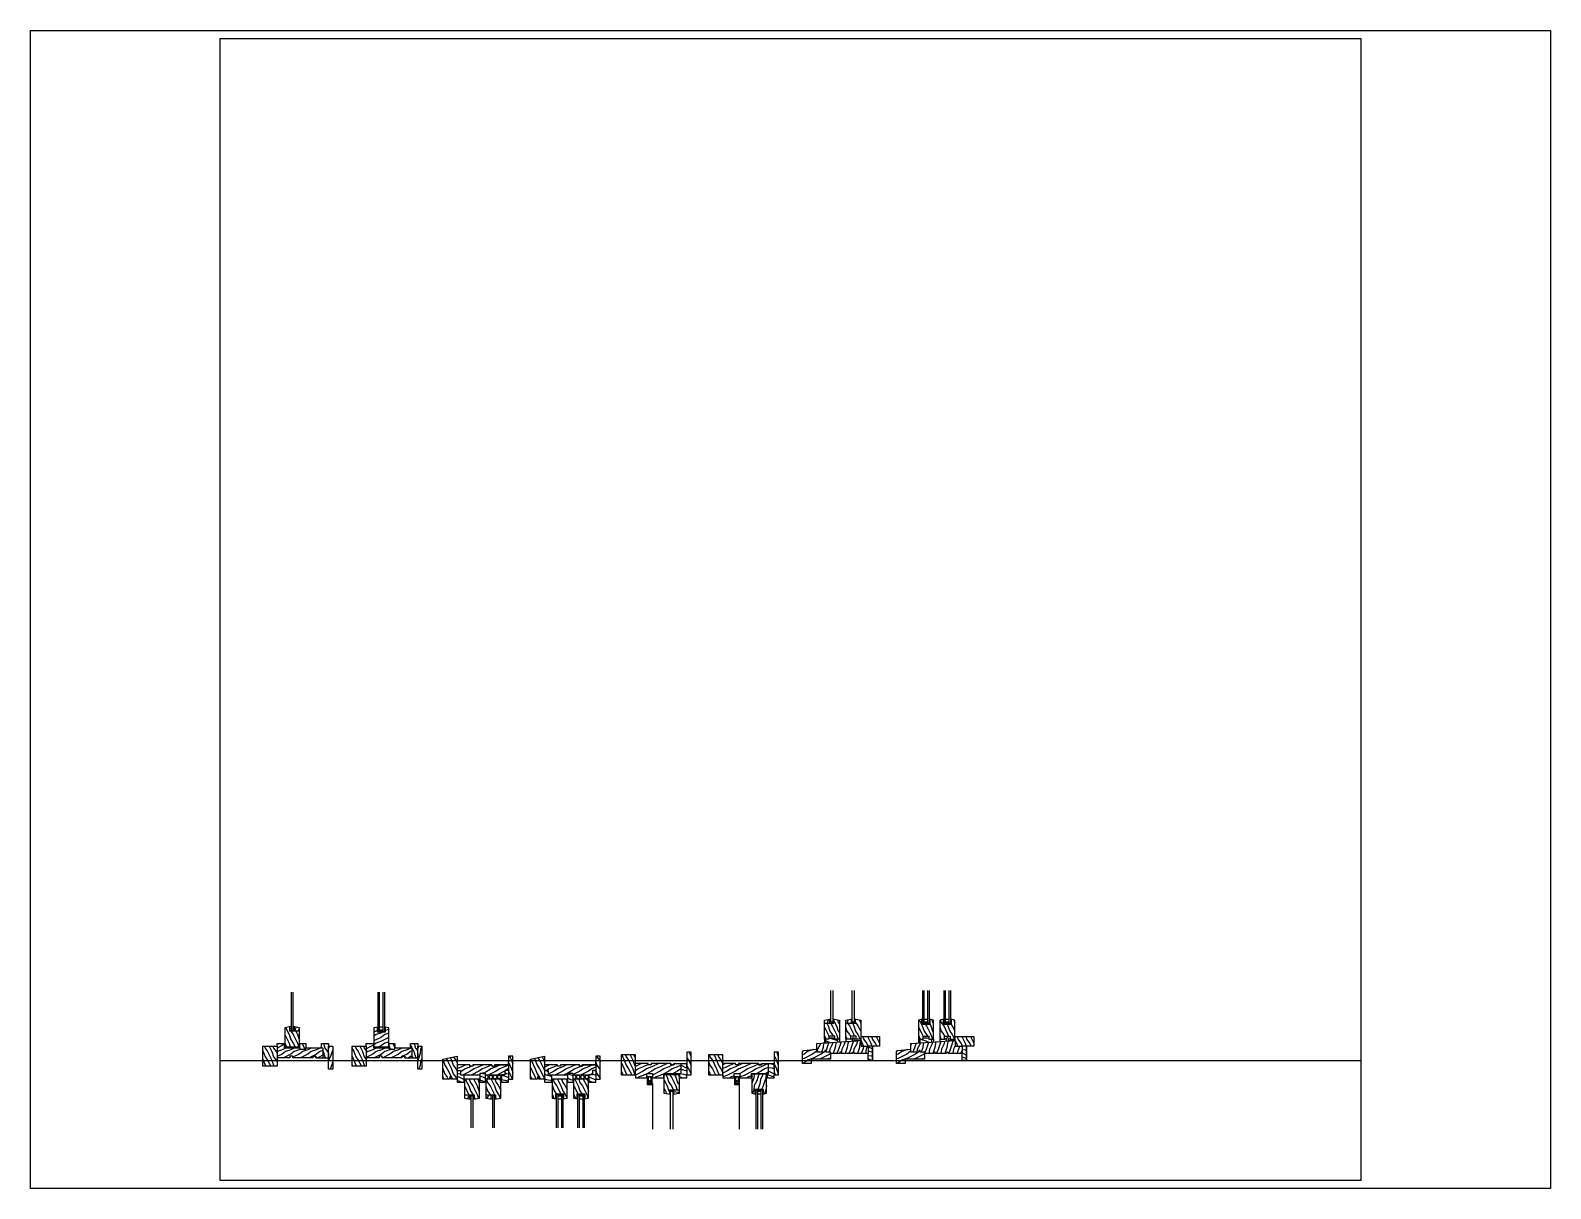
# Paper-space layout 'Layout1' of a CAD drawing. Header units: inches. Extents: x 1.05 to 9.45, y 0.8 to 7.2.
# The model-space entities are those that its viewports show. They can reach past a viewport. Long polylines and large blocks are cut down to what shows.
import ezdxf

# ---------------------------------------------------------------- set-up
doc = ezdxf.new("R2010")
doc.units = ezdxf.units.IN
doc.header["$MEASUREMENT"] = 0
doc.linetypes.add('V-DOT', pattern=[0.125, 0, -0.125])
for name, color, linetype in [('FINE', 70, 'Continuous'), ('HATCH', 170, 'Continuous'), ('MED', 32, 'Continuous')]:
    doc.layers.add(name, color=color, linetype=linetype)
pattern_1 = [(306.8699, (-5.78369, -10.1798), (-1.5000001, 2.25), [0.375, -3.375]), (296.565, (-5.5587, -9.7298), (0.750001, -0.7499994), [0.838525, -0.838525]), (288.4349, (-5.1837, -9.7298), (0.7499988, -1.5000003), [0.474342, -1.897366])]
pattern_2 = [(261.8699, (-5.35189, -9.73734), (0.53033, 2.6516505), [0.375, -3.375]), (251.565, (-4.8746, -9.57824), (1e-06, -1.0606604), [0.838526, -0.838526]), (243.4349, (-4.60943, -9.8434), (-0.530331, -1.5909896), [0.474342, -1.897366])]
pattern_3 = [(216.8699, (-12.54134, -9.7298), (2.2499999, 1.5000001), [0.375, -3.375]), (206.5651, (-12.09134, -9.9548), (-0.7499994, -0.750001), [0.838526, -0.838526]), (198.4349, (-12.09134, -10.3298), (-1.5000003, -0.7499988), [0.474342, -1.897366])]
pattern_4 = [(306.8699, (-13.59134, -10.1798), (-1.5000001, 2.2499999), [0.375, -3.375]), (296.5651, (-13.36634, -9.7298), (0.750001, -0.7499994), [0.838525, -0.838525]), (288.4349, (-12.99134, -9.7298), (0.7499988, -1.5000003), [0.474342, -1.897366])]
pattern_5 = [(351.8699, (-21.53605, -10.798), (-2.65165045, 0.53033), [0.375, -3.375]), (341.5651, (-21.69515, -10.3207), (1.0606604, 1e-06), [0.838526, -0.838526]), (333.4349, (-21.42998, -10.05553), (1.5909896, -0.5303312), [0.474342, -1.897366])]
pattern_6 = [(261.8699, (-21.11178, -9.73734), (0.53033, 2.65165045), [0.375, -3.375]), (251.5651, (-20.6345, -9.57824), (1e-06, -1.0606604), [0.838526, -0.838526]), (243.4349, (-20.36932, -9.8434), (-0.5303312, -1.5909896), [0.474342, -1.897366])]
pattern_7 = [(306.8699, (-21.54359, -10.1798), (-1.5000001, 2.2499999), [0.375, -3.375]), (296.5651, (-21.3186, -9.7298), (0.750001, -0.7499994), [0.838525, -0.838525]), (288.4349, (-20.94359, -9.7298), (0.7499988, -1.5000003), [0.474342, -1.897366])]
pattern_8 = [(306.8699, (-29.20665, -10.1798), (-1.5000001, 2.24999994), [0.375, -3.375]), (296.5651, (-28.98165, -9.7298), (0.750001, -0.7499994), [0.838525, -0.838525]), (288.4349, (-28.60665, -9.7298), (0.7499988, -1.5000003), [0.474342, -1.897366])]
pattern_9 = [(351.8699, (-29.19912, -10.798), (-2.65165045, 0.53033), [0.375, -3.375]), (341.5651, (-29.3582, -10.3207), (1.0606604, 1e-06), [0.838526, -0.838526]), (333.4349, (-29.09305, -10.05553), (1.5909896, -0.5303312), [0.474342, -1.897366])]
pattern_10 = [(306.8699, (-37.1589, -10.1798), (-1.5000001, 2.24999994), [0.375, -3.375]), (296.5651, (-36.9339, -9.7298), (0.750001, -0.7499994), [0.838525, -0.838525]), (288.4349, (-36.5589, -9.7298), (0.7499988, -1.5000003), [0.474342, -1.897366])]
pattern_11 = [(351.8699, (-37.15136, -10.798), (-2.65165045, 0.53033), [0.375, -3.375]), (341.5651, (-37.31046, -10.3207), (1.0606604, 1.1e-06), [0.838526, -0.838526]), (333.4349, (-37.0453, -10.05553), (1.5909896, -0.5303312), [0.474342, -1.897366])]
pattern_12 = [(306.8699, (-44.82197, -10.1798), (-1.5000001, 2.24999994), [0.375, -3.375]), (296.5651, (-44.59697, -9.7298), (0.750001, -0.7499994), [0.838525, -0.838525]), (288.4349, (-44.22197, -9.7298), (0.7499988, -1.5000003), [0.474342, -1.897366])]
pattern_13 = [(261.8699, (-52.63158, -9.73734), (0.53032998, 2.65165045), [0.375, -3.375]), (251.5651, (-52.15428, -9.57824), (1.1e-06, -1.0606604), [0.8385255, -0.8385255]), (243.4349, (-51.88912, -9.8434), (-0.5303312, -1.5909896), [0.474342, -1.8973665])]
pattern_14 = [(306.8699, (-53.06338, -10.1798), (-1.5000001, 2.24999994), [0.375, -3.375]), (296.5651, (-52.83838, -9.7298), (0.750001, -0.7499994), [0.8385255, -0.8385255]), (288.4349, (-52.46338, -9.7298), (0.7499988, -1.5000003), [0.474342, -1.8973665])]
pattern_15 = [(351.8699, (-53.05584, -10.798), (-2.65165045, 0.53032998), [0.375, -3.375]), (341.5651, (-53.21494, -10.3207), (1.0606604, 1.1e-06), [0.8385255, -0.8385255]), (333.4349, (-52.94978, -10.05553), (1.5909896, -0.5303312), [0.474342, -1.8973665])]
pattern_16 = [(306.8699, (-61.3048, -10.1798), (-1.5000001, 2.24999994), [0.375, -3.375]), (296.5651, (-61.0798, -9.7298), (0.750001, -0.7499994), [0.8385255, -0.8385255]), (288.4349, (-60.7048, -9.7298), (0.7499988, -1.5000003), [0.474342, -1.8973665])]
pattern_17 = [(351.8699, (-61.29726, -10.798), (-2.65165045, 0.53032998), [0.375, -3.375]), (341.5651, (-61.45635, -10.3207), (1.0606604, 1.1e-06), [0.8385255, -0.8385255]), (333.4349, (-61.1912, -10.05553), (1.5909896, -0.5303312), [0.474342, -1.8973665])]

# ---------------------------------------------------------------- blocks, each defined once
blk = doc.blocks.new('AecDtl_8613F1')
at = {"layer": 'HATCH'}
h = blk.add_hatch(dxfattribs=at)
h.set_pattern_fill('WOOD_1', color=256, scale=0.75, angle=90, style=0)
h.set_pattern_definition(pattern_1)
h.paths.add_polyline_path([(1.97, 2.59), (1.5, 2.59), (1.12, 2.59), (1.12, 2.96), (0.66, 2.87), (0.66, 2.59), (0.66, 1.5), (0.66, 1.21), (1.97, 1.21), (1.97, 1.5)])
h = blk.add_hatch(dxfattribs=at)
h.set_pattern_fill('WOOD_1', color=256, scale=0.75, angle=45, style=0)
h.set_pattern_definition(pattern_2)
h.paths.add_polyline_path([(1.97, 2.87), (1.5, 2.96), (1.5, 2.59), (1.97, 2.59)])
h = blk.add_hatch(dxfattribs=at)
h.set_pattern_fill('WOOD_1', color=256, scale=0.75, style=0)
h.set_pattern_definition([(216.8699, (-4.73369, -9.7298), (2.25, 1.5000001), [0.375, -3.375]), (206.565, (-4.2837, -9.9548), (-0.749999, -0.750001), [0.838526, -0.838526]), (198.4349, (-4.2837, -10.3298), (-1.5000003, -0.7499988), [0.474342, -1.897366])])
h.paths.add_polyline_path([(4, 1.12), (3.88, 1.12), (2.5, 1.12), (2.5, 1), (2, 1), (2, 1.12), (0.62, 1.12), (0.62, 1.5), (0, 1.5), (0, 1.25), (0, 0.25), (1.12, 0.25), (1.12, 0.38), (1.38, 0.38), (1.38, 0.25), (3.12, 0.25), (3.12, 0.38), (3.38, 0.38), (3.38, 0.25), (4, 0.25)])
h = blk.add_hatch(dxfattribs=at)
h.set_pattern_fill('WOOD_1', color=256, scale=0.75, angle=90, style=0)
h.set_pattern_definition(pattern_1)
h.paths.add_polyline_path([(2.5, 1.5), (2, 1.5), (2, 1.12), (2, 1), (2.5, 1), (2.5, 1.12)])
h = blk.add_hatch(dxfattribs=at)
h.set_pattern_fill('WOOD_1', color=256, scale=0.75, angle=90, style=0)
h.set_pattern_definition(pattern_1)
h.paths.add_polyline_path([(4.5, 1.25), (4.5, 1.5), (3.88, 1.5), (3.88, 1.12), (4, 1.12), (4, 0.25), (4.5, 0.25)])
h = blk.add_hatch(dxfattribs=at)
h.set_pattern_fill('WOOD_1', color=256, scale=0.75, angle=90, style=0)
h.set_pattern_definition(pattern_1)
h.paths.add_polyline_path([(0, -0.5), (-1.25, -0.5), (-1.25, 1.25), (0, 1.25)])
h = blk.add_hatch(dxfattribs=at)
h.set_pattern_fill('WOOD_1', color=256, scale=0.75, angle=45, style=0)
h.set_pattern_definition(pattern_2)
h.paths.add_polyline_path([(4.88, -0.75), (4.5, -0.75), (4.5, 1.25), (4.88, 1.25)])
at = {"layer": 'FINE'}
blk.add_line((1.97, 2.59), (1.5, 2.59), dxfattribs=at)
for points in [[(1.5, 2.96), (1.5, 2.59), (1.12, 2.59), (1.12, 2.96)], [(0.66, 1.5), (0.66, 1.21), (1.97, 1.21), (1.97, 1.5)], [(1.38, 0.25), (1.38, 0.38), (1.12, 0.38), (1.12, 0.25)], [(2, 1.12), (2, 1), (2.5, 1), (2.5, 1.12)], [(3.88, 1.12), (4, 1.12), (4, 0.25)]]:
    blk.add_lwpolyline(points, dxfattribs=at)
blk.add_lwpolyline([(3.38, 0.38), (3.12, 0.38), (3.12, 0.25), (3.12, 0.38), (3.38, 0.38), (3.38, 0.25)], close=True, dxfattribs=at)
at = {"layer": 'MED'}
for p, q in [((3.12, 0.25), (1.38, 0.25)), ((3.38, 0.25), (4.5, 0.25)), ((4.5, 0.62), (4.5, 0.25)), ((4.5, 0.25), (4.5, 0.25))]:
    blk.add_line(p, q, dxfattribs=at)
for points in [[(1.22, 6), (1.22, 2.68), (1.41, 2.68), (1.41, 6)], [(1.22, 2.98), (0.66, 2.87), (0.66, 2.59), (0.66, 1.5)], [(1.97, 1.5), (1.97, 2.59), (1.97, 2.87), (1.41, 2.98)], [(0, 1.25), (0, 1.5), (0.62, 1.5), (0.62, 1.12), (2, 1.12), (2, 1.5), (2.5, 1.5), (2.5, 1.12), (3.88, 1.12)], [(3.88, 1.12), (3.88, 1.5), (4.5, 1.5), (4.5, 1.25)], [(1.12, 0.25), (0, 0.25)]]:
    blk.add_lwpolyline(points, dxfattribs=at)
for points in [[(0, -0.5), (-1.25, -0.5), (-1.25, 1.25), (0, 1.25)], [(4.88, -0.75), (4.5, -0.75), (4.5, 1.25), (4.88, 1.25)]]:
    blk.add_lwpolyline(points, close=True, dxfattribs=at)
blk = doc.blocks.new('AecDtl_8613F2')
at = {"layer": 'HATCH'}
h = blk.add_hatch(dxfattribs=at)
h.set_pattern_fill('WOOD_1', color=256, scale=0.75, style=0)
h.set_pattern_definition(pattern_3)
h.paths.add_polyline_path([(1.97, 2.59), (1.97, 2.87), (1.69, 2.92), (1.69, 2.52), (0.94, 2.52), (0.94, 2.92), (0.66, 2.87), (0.66, 2.59), (0.66, 1.5), (0.66, 1.21), (1.97, 1.21), (1.97, 1.5)])
h = blk.add_hatch(dxfattribs=at)
h.set_pattern_fill('WOOD_1', color=256, scale=0.75, style=0)
h.set_pattern_definition(pattern_3)
h.paths.add_polyline_path([(4, 1.12), (3.87, 1.12), (2.5, 1.12), (2.5, 1), (2, 1), (2, 1.12), (0.62, 1.12), (0.62, 1.5), (0, 1.5), (0, 1.25), (0, 0.25), (1.12, 0.25), (1.12, 0.38), (1.38, 0.38), (1.38, 0.25), (3.12, 0.25), (3.12, 0.38), (3.37, 0.38), (3.37, 0.25), (4, 0.25)])
h = blk.add_hatch(dxfattribs=at)
h.set_pattern_fill('WOOD_1', color=256, scale=0.75, angle=90, style=0)
h.set_pattern_definition(pattern_4)
h.paths.add_polyline_path([(2.5, 1.5), (2, 1.5), (2, 1.12), (2, 1), (2.5, 1), (2.5, 1.12)])
h = blk.add_hatch(dxfattribs=at)
h.set_pattern_fill('WOOD_1', color=256, scale=0.75, angle=90, style=0)
h.set_pattern_definition(pattern_4)
h.paths.add_polyline_path([(4.5, 1.25), (4.5, 1.5), (3.87, 1.5), (3.87, 1.12), (4, 1.12), (4, 0.25), (4.5, 0.25)])
h = blk.add_hatch(dxfattribs=at)
h.set_pattern_fill('WOOD_1', color=256, scale=0.75, angle=90, style=0)
h.set_pattern_definition(pattern_4)
h.paths.add_polyline_path([(0, -0.5), (-1.25, -0.5), (-1.25, 1.25), (0, 1.25)])
h = blk.add_hatch(dxfattribs=at)
h.set_pattern_fill('WOOD_1', color=256, scale=0.75, angle=45, style=0)
h.set_pattern_definition([(261.8699, (-13.15954, -9.73734), (0.53033, 2.6516505), [0.375, -3.375]), (251.5651, (-12.68225, -9.57824), (1e-06, -1.0606604), [0.838526, -0.838526]), (243.4349, (-12.41708, -9.8434), (-0.5303312, -1.5909896), [0.474342, -1.897366])])
h.paths.add_polyline_path([(4.87, -0.75), (4.5, -0.75), (4.5, 1.25), (4.87, 1.25)])
at = {"layer": 'FINE', "linetype": 'Continuous'}
for p, q in [((1.16, 2.59), (1.16, 6)), ((1.47, 2.59), (1.47, 6)), ((1.16, 2.96), (1.47, 2.96)), ((1.16, 2.71), (1.47, 2.71))]:
    blk.add_line(p, q, dxfattribs=at)
blk.add_lwpolyline([(0.94, 2.92), (0.94, 2.52), (1.69, 2.52), (1.69, 2.92)], dxfattribs=at)
at = {"layer": 'FINE'}
for points in [[(0.66, 1.5), (0.66, 1.21), (1.97, 1.21), (1.97, 1.5)], [(1.38, 0.25), (1.38, 0.38), (1.12, 0.38), (1.12, 0.25)], [(2, 1.12), (2, 1), (2.5, 1), (2.5, 1.12)], [(3.87, 1.12), (4, 1.12), (4, 0.25)]]:
    blk.add_lwpolyline(points, dxfattribs=at)
blk.add_lwpolyline([(3.37, 0.38), (3.12, 0.38), (3.12, 0.25), (3.12, 0.38), (3.37, 0.38), (3.37, 0.25)], close=True, dxfattribs=at)
at = {"layer": 'MED'}
for p, q in [((0.66, 1.21), (0.66, 1.21)), ((3.12, 0.25), (1.38, 0.25)), ((3.37, 0.25), (4.5, 0.25)), ((4.5, 0.62), (4.5, 0.25)), ((4.5, 0.25), (4.5, 0.25))]:
    blk.add_line(p, q, dxfattribs=at)
at = {"layer": 'MED', "linetype": 'Continuous'}
blk.add_lwpolyline([(1, 6), (1, 2.59), (1.62, 2.59), (1.62, 6)], dxfattribs=at)
at = {"layer": 'MED'}
for points in [[(1, 2.94), (0.66, 2.87), (0.66, 2.59), (0.66, 1.5)], [(1.97, 1.5), (1.97, 2.59), (1.97, 2.87), (1.62, 2.94)], [(0, 1.25), (0, 1.5), (0.62, 1.5), (0.62, 1.12), (2, 1.12), (2, 1.5), (2.5, 1.5), (2.5, 1.12), (3.87, 1.12), (3.87, 1.5), (4.5, 1.5), (4.5, 1.25)], [(1.12, 0.25), (0, 0.25)]]:
    blk.add_lwpolyline(points, dxfattribs=at)
for points in [[(0, -0.5), (-1.25, -0.5), (-1.25, 1.25), (0, 1.25)], [(4.87, -0.75), (4.5, -0.75), (4.5, 1.25), (4.87, 1.25)]]:
    blk.add_lwpolyline(points, close=True, dxfattribs=at)
blk = doc.blocks.new('AecDtl_8613H1')
at = {"layer": 'HATCH'}
h = blk.add_hatch(dxfattribs=at)
h.set_pattern_fill('WOOD_1', color=256, scale=0.75, angle=90, style=0)
h.set_pattern_definition(pattern_7)
edge = h.paths.add_edge_path()
edge.add_line((-0.62, -1.62), (-1.25, -1.62))
edge.add_line((-1.25, -1.62), (-1.25, 0.12))
edge.add_line((-1.25, 0.12), (0, 0.38))
edge.add_line((0, 0.38), (0, -1.62))
edge.add_line((0, -1.62), (-0.5, -1.62))
edge.add_line((-0.5, -1.62), (-0.5, -1.44))
edge.add_arc((-0.56, -1.44), 0.0625, 0, 180)
edge.add_line((-0.62, -1.44), (-0.62, -1.62))
h = blk.add_hatch(dxfattribs=at)
h.set_pattern_fill('WOOD_1', color=256, scale=0.75, angle=90, style=0)
h.set_pattern_definition(pattern_7)
h.paths.add_polyline_path([(4.88, 0.38), (4.5, 0.38), (4.5, -1.62), (4.88, -1.62)])
h = blk.add_hatch(dxfattribs=at)
h.set_pattern_fill('WOOD_1', color=256, scale=0.75, style=0)
h.set_pattern_definition([(216.8699, (-20.49359, -9.7298), (2.2499999, 1.5000001), [0.375, -3.375]), (206.5651, (-20.0436, -9.9548), (-0.7499994, -0.750001), [0.838526, -0.838526]), (198.4349, (-20.04359, -10.3298), (-1.5000003, -0.7499988), [0.474342, -1.897366])])
h.paths.add_polyline_path([(4.5, -0.38), (3.3, -0.38), (3.3, -0.5), (3.05, -0.5), (3.05, -0.38), (1.38, -0.38), (1.38, -0.5), (1.12, -0.5), (1.12, -0.38), (0, -0.38), (0, -0.88), (0.31, -0.88), (0.31, -1.25), (0.62, -1.25), (2, -1.25), (2, -1.12), (2.5, -1.12), (2.5, -1.25), (3.88, -1.25), (4.19, -1.25), (4.19, -0.88), (4.5, -0.88)])
h = blk.add_hatch(dxfattribs=at)
h.set_pattern_fill('WOOD_1', color=256, scale=0.75, angle=135, style=0)
h.set_pattern_definition(pattern_5)
h.paths.add_polyline_path([(0.62, -1.25), (0.31, -1.25), (0.31, -0.88), (0, -0.88), (0, -1.62), (0, -1.88), (0.62, -1.88)])
h = blk.add_hatch(dxfattribs=at)
h.set_pattern_fill('WOOD_1', color=256, scale=0.75, angle=135, style=0)
h.set_pattern_definition(pattern_5)
h.paths.add_polyline_path([(2.5, -1.25), (2.5, -1.12), (2, -1.12), (2, -1.25), (2, -1.88), (2.5, -1.88)])
h = blk.add_hatch(dxfattribs=at)
h.set_pattern_fill('WOOD_1', color=256, scale=0.75, angle=135, style=0)
h.set_pattern_definition(pattern_5)
h.paths.add_polyline_path([(4.5, -0.88), (4.19, -0.88), (4.19, -1.25), (3.88, -1.25), (3.88, -1.88), (4.5, -1.88), (4.5, -1.62)])
h = blk.add_hatch(dxfattribs=at)
h.set_pattern_fill('WOOD_1', color=256, scale=0.75, angle=90, style=0)
h.set_pattern_definition(pattern_7)
h.paths.add_polyline_path([(1.97, -1.88), (1.97, -1.62), (0.66, -1.62), (0.66, -1.88), (0.66, -3), (1.12, -3), (1.5, -3), (1.5, -3.38), (1.97, -3.28), (1.97, -3)])
h = blk.add_hatch(dxfattribs=at)
h.set_pattern_fill('WOOD_1', color=256, scale=0.75, angle=90, style=0)
h.set_pattern_definition(pattern_7)
h.paths.add_polyline_path([(3.84, -1.88), (3.84, -1.62), (2.53, -1.62), (2.53, -1.88), (2.53, -3), (3, -3), (3.38, -3), (3.38, -3.38), (3.84, -3.28), (3.84, -3)])
h = blk.add_hatch(dxfattribs=at)
h.set_pattern_fill('WOOD_1', color=256, scale=0.75, angle=45, style=0)
h.set_pattern_definition(pattern_6)
h.paths.add_polyline_path([(1.12, -3), (0.66, -3), (0.66, -3.28), (1.12, -3.38)])
h = blk.add_hatch(dxfattribs=at)
h.set_pattern_fill('WOOD_1', color=256, scale=0.75, angle=45, style=0)
h.set_pattern_definition(pattern_6)
h.paths.add_polyline_path([(3, -3), (2.53, -3), (2.53, -3.28), (3, -3.38)])
at = {"layer": 'FINE'}
for p, q in [((2, -1.12), (2, -1.25)), ((2.5, -1.12), (2, -1.12)), ((2.33, -1.06), (2.22, -1.12)), ((2.5, -1.25), (2.5, -1.12)), ((2.58, -1.25), (2.95, -1.62)), ((2.95, -1.25), (2.58, -1.62)), ((2.95, -1.25), (3.32, -1.62)), ((3.32, -1.25), (2.95, -1.62)), ((3.33, -1.25), (3.7, -1.62)), ((3.7, -1.25), (3.33, -1.62)), ((3.38, -0.46), (3.43, -0.38)), ((3.7, -1.25), (3.88, -1.42)), ((3.88, -1.45), (3.7, -1.62)), ((0.66, -3), (1.12, -3)), ((2.53, -3), (3, -3))]:
    blk.add_line(p, q, dxfattribs=at)
for points in [[(0, -0.88), (0.31, -0.88), (0.31, -1.25), (0.62, -1.25)], [(1.38, -0.38), (1.38, -0.5), (1.12, -0.5), (1.12, -0.38)], [(3.05, -0.38), (3.05, -0.5), (3.3, -0.5), (3.3, -0.38)], [(4.5, -0.88), (4.19, -0.88), (4.19, -1.25), (3.88, -1.25)], [(0.66, -1.62), (0.66, -1.88)], [(1.97, -1.88), (1.97, -1.62)], [(2.53, -1.62), (2.53, -1.88)], [(3.84, -1.88), (3.84, -1.62)], [(1.12, -3.38), (1.12, -3), (1.5, -3), (1.5, -3.38)], [(3, -3.38), (3, -3), (3.38, -3), (3.38, -3.38)]]:
    blk.add_lwpolyline(points, dxfattribs=at)
blk.add_lwpolyline([(-0.5, -1.62), (-0.5, -1.44, 1), (-0.62, -1.44), (-0.62, -1.62)], format="xyb", dxfattribs=at)
at = {"layer": 'MED'}
for p, q in [((0, 0), (0, 0)), ((4.5, -0.38), (4.5, 0)), ((4.5, 0), (4.5, 0)), ((1.12, -0.38), (0, -0.38)), ((3.05, -0.38), (1.38, -0.38)), ((4.5, -0.38), (3.3, -0.38)), ((3.3, -0.38), (4.5, -0.38)), ((1.97, -1.62), (1.97, -1.62)), ((3.84, -1.62), (3.84, -1.62))]:
    blk.add_line(p, q, dxfattribs=at)
for points in [[(-0.62, -1.62), (-1.25, -1.62), (-1.25, 0.12), (0, 0.38), (0, -1.62), (-0.5, -1.62)], [(0, -1.62), (0, -1.88), (0.62, -1.88), (0.62, -1.25), (2, -1.25), (2, -1.88), (2.5, -1.88), (2.5, -1.25), (3.88, -1.25), (3.88, -1.88), (4.5, -1.88), (4.5, -1.62)], [(1.97, -1.62), (0.66, -1.62)], [(0.66, -1.88), (0.66, -3), (0.66, -3.28), (1.22, -3.39)], [(1.41, -3.39), (1.97, -3.28), (1.97, -3), (1.97, -1.88)], [(3.84, -1.62), (2.53, -1.62)], [(2.53, -1.88), (2.53, -3), (2.53, -3.28), (3.09, -3.39)], [(3.28, -3.39), (3.84, -3.28), (3.84, -3), (3.84, -1.88)], [(1.41, -5.88), (1.41, -3.09), (1.22, -3.09), (1.22, -5.88)], [(3.28, -5.88), (3.28, -3.09), (3.09, -3.09), (3.09, -5.88)]]:
    blk.add_lwpolyline(points, dxfattribs=at)
blk.add_lwpolyline([(4.88, 0.38), (4.5, 0.38), (4.5, -1.62), (4.88, -1.62)], close=True, dxfattribs=at)
blk = doc.blocks.new('AecDtl_8613H2')
at = {"layer": 'HATCH'}
h = blk.add_hatch(dxfattribs=at)
h.set_pattern_fill('WOOD_1', color=256, scale=0.75, angle=90, style=0)
h.set_pattern_definition(pattern_8)
edge = h.paths.add_edge_path()
edge.add_line((-0.62, -1.62), (-1.25, -1.62))
edge.add_line((-1.25, -1.62), (-1.25, 0.12))
edge.add_line((-1.25, 0.12), (0, 0.38))
edge.add_line((0, 0.38), (0, -1.62))
edge.add_line((0, -1.62), (-0.5, -1.62))
edge.add_line((-0.5, -1.62), (-0.5, -1.44))
edge.add_arc((-0.56, -1.44), 0.0625, 0, 180)
edge.add_line((-0.62, -1.44), (-0.62, -1.62))
h = blk.add_hatch(dxfattribs=at)
h.set_pattern_fill('WOOD_1', color=256, scale=0.75, angle=90, style=0)
h.set_pattern_definition(pattern_8)
h.paths.add_polyline_path([(4.88, 0.38), (4.5, 0.38), (4.5, -1.62), (4.88, -1.62)])
h = blk.add_hatch(dxfattribs=at)
h.set_pattern_fill('WOOD_1', color=256, scale=0.75, style=0)
h.set_pattern_definition([(216.8699, (-28.15665, -9.7298), (2.24999994, 1.5000001), [0.375, -3.375]), (206.5651, (-27.70665, -9.9548), (-0.7499994, -0.750001), [0.838526, -0.838526]), (198.4349, (-27.70665, -10.3298), (-1.5000003, -0.7499988), [0.474342, -1.897366])])
h.paths.add_polyline_path([(4.5, -0.38), (3.3, -0.38), (3.3, -0.5), (3.05, -0.5), (3.05, -0.38), (1.38, -0.38), (1.38, -0.5), (1.12, -0.5), (1.12, -0.38), (0, -0.38), (0, -0.88), (0.31, -0.88), (0.31, -1.25), (0.62, -1.25), (2, -1.25), (2, -1.12), (2.5, -1.12), (2.5, -1.25), (3.88, -1.25), (4.19, -1.25), (4.19, -0.88), (4.5, -0.88)])
h = blk.add_hatch(dxfattribs=at)
h.set_pattern_fill('WOOD_1', color=256, scale=0.75, angle=135, style=0)
h.set_pattern_definition(pattern_9)
h.paths.add_polyline_path([(0.62, -1.25), (0.31, -1.25), (0.31, -0.88), (0, -0.88), (0, -1.62), (0, -1.88), (0.62, -1.88)])
h = blk.add_hatch(dxfattribs=at)
h.set_pattern_fill('WOOD_1', color=256, scale=0.75, angle=135, style=0)
h.set_pattern_definition(pattern_9)
h.paths.add_polyline_path([(2.5, -1.25), (2.5, -1.12), (2, -1.12), (2, -1.25), (2, -1.88), (2.5, -1.88)])
h = blk.add_hatch(dxfattribs=at)
h.set_pattern_fill('WOOD_1', color=256, scale=0.75, angle=135, style=0)
h.set_pattern_definition(pattern_9)
h.paths.add_polyline_path([(4.5, -0.88), (4.19, -0.88), (4.19, -1.25), (3.88, -1.25), (3.88, -1.88), (4.5, -1.88), (4.5, -1.62)])
h = blk.add_hatch(dxfattribs=at)
h.set_pattern_fill('WOOD_1', color=256, scale=0.75, angle=90, style=0)
h.set_pattern_definition(pattern_8)
h.paths.add_polyline_path([(1.97, -1.88), (1.97, -1.62), (0.66, -1.62), (0.66, -1.88), (0.66, -3), (0.66, -3.28), (0.94, -3.34), (0.94, -2.94), (1.69, -2.94), (1.69, -3.34), (1.97, -3.28), (1.97, -3)])
h = blk.add_hatch(dxfattribs=at)
h.set_pattern_fill('WOOD_1', color=256, scale=0.75, angle=90, style=0)
h.set_pattern_definition(pattern_8)
h.paths.add_polyline_path([(3.84, -1.88), (3.84, -1.62), (2.53, -1.62), (2.53, -1.88), (2.53, -3), (2.53, -3.28), (2.81, -3.34), (2.81, -2.94), (3.56, -2.94), (3.56, -3.34), (3.84, -3.28), (3.84, -3)])
at = {"layer": 'FINE'}
for p, q in [((2, -1.12), (2, -1.25)), ((2.5, -1.12), (2, -1.12)), ((2.33, -1.06), (2.25, -1.12)), ((2.5, -1.25), (2.5, -1.12)), ((2.58, -1.25), (2.95, -1.62)), ((2.95, -1.25), (2.58, -1.62)), ((2.95, -1.25), (3.32, -1.62)), ((3.32, -1.25), (2.95, -1.62)), ((3.33, -1.25), (3.7, -1.62)), ((3.7, -1.25), (3.33, -1.62)), ((3.38, -0.46), (3.43, -0.38)), ((3.7, -1.25), (3.88, -1.42)), ((3.88, -1.45), (3.7, -1.62))]:
    blk.add_line(p, q, dxfattribs=at)
at = {"layer": 'FINE', "linetype": 'Continuous'}
for p, q in [((1.16, -3), (1.16, -5.88)), ((1.47, -3.12), (1.16, -3.12)), ((1.47, -3.38), (1.16, -3.38)), ((1.47, -3), (1.47, -5.88)), ((3.03, -3), (3.03, -5.88)), ((3.34, -3.12), (3.03, -3.12)), ((3.34, -3.38), (3.03, -3.38)), ((3.34, -3), (3.34, -5.88))]:
    blk.add_line(p, q, dxfattribs=at)
at = {"layer": 'FINE'}
for points in [[(0, -0.88), (0.31, -0.88), (0.31, -1.25), (0.62, -1.25)], [(1.38, -0.38), (1.38, -0.5), (1.12, -0.5), (1.12, -0.38)], [(4.5, -0.88), (4.19, -0.88), (4.19, -1.25), (3.88, -1.25)], [(0.66, -1.62), (0.66, -1.88)], [(1.97, -1.88), (1.97, -1.62)], [(2.53, -1.62), (2.53, -1.88)], [(3.84, -1.88), (3.84, -1.62)]]:
    blk.add_lwpolyline(points, dxfattribs=at)
blk.add_lwpolyline([(3.3, -0.5), (3.05, -0.5), (3.05, -0.38), (3.05, -0.5), (3.3, -0.5), (3.3, -0.38)], close=True, dxfattribs=at)
blk.add_lwpolyline([(-0.5, -1.62), (-0.5, -1.44, 1), (-0.62, -1.44), (-0.62, -1.62)], format="xyb", dxfattribs=at)
at = {"layer": 'FINE', "linetype": 'Continuous'}
for points in [[(1.69, -3.34), (1.69, -2.94), (0.94, -2.94), (0.94, -3.34)], [(3.56, -3.34), (3.56, -2.94), (2.81, -2.94), (2.81, -3.34)]]:
    blk.add_lwpolyline(points, dxfattribs=at)
at = {"layer": 'MED'}
for p, q in [((0, 0), (0, 0)), ((4.5, -0.38), (4.5, 0)), ((4.5, 0), (4.5, 0)), ((1.12, -0.38), (0, -0.38)), ((3.05, -0.38), (1.38, -0.38)), ((4.5, -0.38), (3.3, -0.38)), ((3.3, -0.38), (4.5, -0.38)), ((1.97, -1.62), (1.97, -1.62)), ((3.84, -1.62), (3.84, -1.62))]:
    blk.add_line(p, q, dxfattribs=at)
for points in [[(-0.62, -1.62), (-1.25, -1.62), (-1.25, 0.12), (0, 0.38), (0, -1.62), (-0.5, -1.62)], [(0, -1.62), (0, -1.88), (0.62, -1.88), (0.62, -1.25), (2, -1.25), (2, -1.88), (2.5, -1.88), (2.5, -1.25), (3.88, -1.25), (3.88, -1.88), (4.5, -1.88), (4.5, -1.62)], [(1.97, -1.62), (0.66, -1.62)], [(0.66, -1.88), (0.66, -3), (0.66, -3.28), (1, -3.35)], [(1.62, -3.35), (1.97, -3.28), (1.97, -3), (1.97, -1.88)], [(3.84, -1.62), (2.53, -1.62)], [(2.53, -1.88), (2.53, -3), (2.53, -3.28), (2.88, -3.35)], [(3.5, -3.35), (3.84, -3.28), (3.84, -3), (3.84, -1.88)]]:
    blk.add_lwpolyline(points, dxfattribs=at)
blk.add_lwpolyline([(4.88, 0.38), (4.5, 0.38), (4.5, -1.62), (4.88, -1.62)], close=True, dxfattribs=at)
at = {"layer": 'MED', "linetype": 'Continuous'}
for points in [[(1.62, -5.88), (1.62, -3), (1, -3), (1, -5.88)], [(3.5, -5.88), (3.5, -3), (2.88, -3), (2.88, -5.88)]]:
    blk.add_lwpolyline(points, dxfattribs=at)
blk = doc.blocks.new('AecDtl_8613J1')
at = {"layer": 'HATCH'}
h = blk.add_hatch(dxfattribs=at)
h.set_pattern_fill('WOOD_1', color=256, scale=0.75, angle=90, style=0)
h.set_pattern_definition(pattern_10)
h.paths.add_polyline_path([(0, 0.5), (-1.25, 0.5), (-1.25, -1.25), (0, -1.25)])
h = blk.add_hatch(dxfattribs=at)
h.set_pattern_fill('WOOD_1', color=256, scale=0.75, angle=90, style=0)
h.set_pattern_definition(pattern_10)
h.paths.add_polyline_path([(4.88, 0.75), (4.5, 0.75), (4.5, -1.25), (4.88, -1.25)])
h = blk.add_hatch(dxfattribs=at)
h.set_pattern_fill('WOOD_1', color=256, scale=0.75, style=0)
h.set_pattern_definition([(216.8699, (-36.1089, -9.7298), (2.24999994, 1.5000001), [0.375, -3.375]), (206.5651, (-35.6589, -9.9548), (-0.7499994, -0.750001), [0.838526, -0.838526]), (198.4349, (-35.6589, -10.3298), (-1.5000003, -0.7499988), [0.474342, -1.897366])])
h.paths.add_polyline_path([(4, -0.25), (3.37, -0.25), (3.37, -0.38), (3.12, -0.38), (3.12, -0.25), (1.38, -0.25), (1.38, -0.38), (1.12, -0.38), (1.12, -0.25), (0, -0.25), (0, -1.25), (0, -1.5), (1, -1.5), (1, -1.12), (1.5, -1.12), (1.5, -1.5), (2.5, -1.5), (2.5, -1.12), (3.87, -1.12), (4, -1.12)])
h = blk.add_hatch(dxfattribs=at)
h.set_pattern_fill('WOOD_1', color=256, scale=0.75, angle=90, style=0)
h.set_pattern_definition(pattern_10)
h.paths.add_polyline_path([(3.84, -1.5), (3.84, -1.21), (2.53, -1.21), (2.53, -1.49), (2.53, -2.59), (2.53, -2.87), (3, -2.96), (3, -2.59), (3.37, -2.59), (3.84, -2.59)])
h = blk.add_hatch(dxfattribs=at)
h.set_pattern_fill('WOOD_1', color=256, scale=0.75, angle=135, style=0)
h.set_pattern_definition(pattern_11)
h.paths.add_polyline_path([(4.5, -0.25), (4, -0.25), (4, -1.12), (3.87, -1.12), (3.87, -1.5), (4.5, -1.5), (4.5, -1.19)])
h = blk.add_hatch(dxfattribs=at)
h.set_pattern_fill('WOOD_1', color=256, scale=0.75, angle=135, style=0)
h.set_pattern_definition(pattern_11)
h.paths.add_polyline_path([(3.84, -2.59), (3.37, -2.59), (3.37, -2.96), (3.84, -2.87)])
at = {"layer": 'FINE'}
blk.add_line((3.84, -2.59), (3.37, -2.59), dxfattribs=at)
for points in [[(1.38, -0.25), (1.38, -0.38), (1.12, -0.38), (1.12, -0.25)], [(2.53, -1.49), (2.53, -1.21), (3.84, -1.21), (3.84, -1.5)], [(3.87, -1.12), (4, -1.12), (4, -0.25)], [(1.44, -2), (1.44, -2.12), (1.06, -2.12), (1.06, -1.38), (1.44, -1.38), (1.44, -1.88)], [(1.12, -1.44), (1.12, -1.75), (1.38, -1.75), (1.38, -1.44), (1.12, -1.44)], [(1.44, -1.88), (1.38, -1.88), (1.38, -1.81), (1.12, -1.81), (1.12, -2.06), (1.38, -2.06), (1.38, -2), (1.44, -2)], [(3.37, -2.96), (3.37, -2.59), (3, -2.59), (3, -2.96)]]:
    blk.add_lwpolyline(points, dxfattribs=at)
blk.add_lwpolyline([(3.37, -0.38), (3.12, -0.38), (3.12, -0.25), (3.12, -0.38), (3.37, -0.38), (3.37, -0.25)], close=True, dxfattribs=at)
at = {"layer": 'FINE', "linetype": 'V-DOT'}
blk.add_lwpolyline([(1.39, -1.94), (1.44, -1.94, -0.421746), (1.5, -2), (1.5, -6)], format="xyb", dxfattribs=at)
at = {"layer": 'MED'}
for p, q in [((3.12, -0.25), (1.38, -0.25)), ((3.37, -0.25), (4.5, -0.25)), ((4.5, -0.63), (4.5, -0.25)), ((4.5, -0.25), (4.5, -0.25))]:
    blk.add_line(p, q, dxfattribs=at)
for points in [[(0, 0.5), (-1.25, 0.5), (-1.25, -1.25), (0, -1.25)], [(4.88, 0.75), (4.5, 0.75), (4.5, -1.25), (4.88, -1.25)]]:
    blk.add_lwpolyline(points, close=True, dxfattribs=at)
for points in [[(1.12, -0.25), (0, -0.25)], [(0, -1.25), (0, -1.5), (1, -1.5), (1, -1.12), (1.5, -1.12), (1.5, -1.5), (2.5, -1.5), (2.5, -1.12), (3.87, -1.12)], [(3.87, -1.12), (3.87, -1.5), (4.5, -1.5), (4.5, -1.19)], [(3.09, -2.98), (2.53, -2.87), (2.53, -2.59), (2.53, -1.49)], [(3.84, -1.5), (3.84, -2.59), (3.84, -2.87), (3.28, -2.98)], [(3.09, -6), (3.09, -2.68), (3.28, -2.68), (3.28, -6)]]:
    blk.add_lwpolyline(points, dxfattribs=at)
blk.add_circle((1.25, -1.94), 0.0836, dxfattribs=at)
blk = doc.blocks.new('AecDtl_8613J2')
at = {"layer": 'HATCH'}
h = blk.add_hatch(dxfattribs=at)
h.set_pattern_fill('WOOD_1', color=256, scale=0.75, angle=90, style=0)
h.set_pattern_definition(pattern_12)
h.paths.add_polyline_path([(0, 0.5), (-1.25, 0.5), (-1.25, -1.25), (0, -1.25)])
h = blk.add_hatch(dxfattribs=at)
h.set_pattern_fill('WOOD_1', color=256, scale=0.75, angle=90, style=0)
h.set_pattern_definition(pattern_12)
h.paths.add_polyline_path([(4.88, 0.75), (4.5, 0.75), (4.5, -1.25), (4.88, -1.25)])
h = blk.add_hatch(dxfattribs=at)
h.set_pattern_fill('WOOD_1', color=256, scale=0.75, style=0)
h.set_pattern_definition([(216.8699, (-43.77197, -9.7298), (2.24999994, 1.5000001), [0.375, -3.375]), (206.5651, (-43.32197, -9.9548), (-0.7499994, -0.750001), [0.838526, -0.838526]), (198.4349, (-43.32197, -10.3298), (-1.5000003, -0.7499988), [0.474342, -1.897366])])
h.paths.add_polyline_path([(4, -0.25), (3.38, -0.25), (3.38, -0.38), (3.12, -0.38), (3.12, -0.25), (1.38, -0.25), (1.38, -0.38), (1.12, -0.38), (1.12, -0.25), (0, -0.25), (0, -1.25), (0, -1.5), (1, -1.5), (1, -1.12), (1.5, -1.12), (1.5, -1.5), (2.5, -1.5), (2.5, -1.12), (3.88, -1.12), (4, -1.12)])
h = blk.add_hatch(dxfattribs=at)
h.set_pattern_fill('WOOD_1', color=256, scale=0.75, angle=45, style=0)
h.set_pattern_definition([(261.8699, (-44.39016, -9.73734), (0.53032998, 2.65165045), [0.375, -3.375]), (251.5651, (-43.91287, -9.57824), (1.1e-06, -1.0606604), [0.838526, -0.838526]), (243.4349, (-43.6477, -9.8434), (-0.5303312, -1.5909896), [0.474342, -1.897366])])
h.paths.add_polyline_path([(3.84, -1.5), (3.84, -1.2), (2.53, -1.2), (2.53, -1.5), (2.53, -2.58), (2.53, -2.86), (2.81, -2.92), (2.81, -2.52), (3.56, -2.52), (3.56, -2.92), (3.84, -2.86), (3.84, -2.58)])
h = blk.add_hatch(dxfattribs=at)
h.set_pattern_fill('WOOD_1', color=256, scale=0.75, angle=135, style=0)
h.set_pattern_definition([(351.8699, (-44.81443, -10.798), (-2.65165045, 0.53032998), [0.375, -3.375]), (341.5651, (-44.97353, -10.3207), (1.0606604, 1.1e-06), [0.838526, -0.838526]), (333.4349, (-44.70836, -10.05553), (1.5909896, -0.5303312), [0.474342, -1.897366])])
h.paths.add_polyline_path([(4.5, -0.25), (4, -0.25), (4, -1.12), (3.88, -1.12), (3.88, -1.5), (4.5, -1.5), (4.5, -1.25)])
at = {"layer": 'FINE', "linetype": 'Continuous'}
for p, q in [((3.03, -2.58), (3.03, -6.02)), ((3.34, -2.58), (3.34, -6.02)), ((3.34, -2.7), (3.03, -2.7)), ((3.34, -2.95), (3.03, -2.95))]:
    blk.add_line(p, q, dxfattribs=at)
at = {"layer": 'FINE'}
for points in [[(1.38, -0.25), (1.38, -0.38), (1.12, -0.38), (1.12, -0.25)], [(3.84, -1.5), (3.84, -1.2), (2.53, -1.2), (2.53, -1.5)], [(3.88, -1.12), (4, -1.12), (4, -0.25)], [(1.44, -2), (1.44, -2.12), (1.06, -2.12), (1.06, -1.38), (1.44, -1.38), (1.44, -1.88)], [(1.12, -1.44), (1.12, -1.75), (1.38, -1.75), (1.38, -1.44), (1.12, -1.44)], [(1.44, -1.88), (1.38, -1.88), (1.38, -1.81), (1.12, -1.81), (1.12, -2.06), (1.38, -2.06), (1.38, -2), (1.44, -2)]]:
    blk.add_lwpolyline(points, dxfattribs=at)
blk.add_lwpolyline([(3.38, -0.38), (3.12, -0.38), (3.12, -0.25), (3.12, -0.38), (3.38, -0.38), (3.38, -0.25)], close=True, dxfattribs=at)
at = {"layer": 'FINE', "linetype": 'V-DOT'}
blk.add_lwpolyline([(1.33, -1.94), (1.44, -1.94), (1.44, -6.02)], dxfattribs=at)
at = {"layer": 'FINE', "linetype": 'Continuous'}
blk.add_lwpolyline([(3.56, -2.92), (3.56, -2.52), (2.81, -2.52), (2.81, -2.92)], dxfattribs=at)
at = {"layer": 'MED'}
for p, q in [((3.12, -0.25), (1.38, -0.25)), ((3.38, -0.25), (4.5, -0.25)), ((3.84, -1.2), (3.84, -1.2)), ((4.5, -0.63), (4.5, -0.25)), ((4.5, -0.25), (4.5, -0.25))]:
    blk.add_line(p, q, dxfattribs=at)
for points in [[(0, 0.5), (-1.25, 0.5), (-1.25, -1.25), (0, -1.25)], [(4.88, 0.75), (4.5, 0.75), (4.5, -1.25), (4.88, -1.25)]]:
    blk.add_lwpolyline(points, close=True, dxfattribs=at)
for points in [[(1.12, -0.25), (0, -0.25)], [(0, -1.25), (0, -1.5), (1, -1.5), (1, -1.12), (1.5, -1.12), (1.5, -1.5), (2.5, -1.5), (2.5, -1.12), (3.88, -1.12), (3.88, -1.5), (4.5, -1.5), (4.5, -1.25)], [(2.53, -1.5), (2.53, -2.58), (2.53, -2.86), (2.88, -2.93)], [(3.5, -2.93), (3.84, -2.86), (3.84, -2.58), (3.84, -1.5)]]:
    blk.add_lwpolyline(points, dxfattribs=at)
at = {"layer": 'MED', "linetype": 'Continuous'}
blk.add_lwpolyline([(3.5, -6.02), (3.5, -2.58), (2.88, -2.58), (2.88, -6.02)], dxfattribs=at)
at = {"layer": 'MED'}
blk.add_circle((1.25, -1.94), 0.0836, dxfattribs=at)
blk = doc.blocks.new('AecDtl_8613S1')
at = {"layer": 'HATCH'}
h = blk.add_hatch(dxfattribs=at)
h.set_pattern_fill('WOOD_1', color=256, scale=0.75, angle=90, style=0)
h.set_pattern_definition(pattern_14)
h.paths.add_polyline_path([(1.97, 3.27), (1.97, 3.55), (1.5, 3.64), (1.5, 3.27), (1.12, 3.27), (0.66, 3.27), (0.66, 1.89), (1.06, 1.89), (1.06, 2.14), (1.56, 2.14), (1.56, 1.89), (1.97, 1.89)])
h = blk.add_hatch(dxfattribs=at)
h.set_pattern_fill('WOOD_1', color=256, scale=0.75, angle=45, style=0)
h.set_pattern_definition(pattern_13)
h.paths.add_polyline_path([(1.12, 3.64), (0.66, 3.55), (0.66, 3.27), (1.12, 3.27)])
h = blk.add_hatch(dxfattribs=at)
h.set_pattern_fill('WOOD_1', color=256, scale=0.75, angle=90, style=0)
h.set_pattern_definition(pattern_14)
h.paths.add_polyline_path([(3.84, 3.27), (3.84, 3.55), (3.38, 3.64), (3.38, 3.27), (3, 3.27), (2.53, 3.27), (2.53, 1.89), (2.94, 1.89), (2.94, 2.14), (3.44, 2.14), (3.44, 1.89), (3.84, 1.89)])
h = blk.add_hatch(dxfattribs=at)
h.set_pattern_fill('WOOD_1', color=256, scale=0.75, angle=45, style=0)
h.set_pattern_definition(pattern_13)
h.paths.add_polyline_path([(3, 3.64), (2.53, 3.55), (2.53, 3.27), (3, 3.27)])
h = blk.add_hatch(dxfattribs=at)
h.set_pattern_fill('WOOD_1', color=256, scale=0.75, angle=45, style=0)
h.set_pattern_definition(pattern_13)
h.paths.add_polyline_path([(4.5, 1.25), (3.88, 1.25), (3.88, 1.75), (0, 1.5), (0, 1), (0, 0.75), (0.69, 0.75), (0.69, 0.88), (0.81, 0.88), (0.81, 0.75), (1.19, 0.75), (1.19, 0.62), (2, 0.62), (2, 0.75), (2.12, 0.75), (2.12, 0.62), (3.12, 0.62), (3.12, 0.75), (3.25, 0.75), (3.25, 0.62), (4.5, 0.62)])
h = blk.add_hatch(dxfattribs=at)
h.set_pattern_fill('WOOD_1', color=256, scale=0.75, angle=135, style=0)
h.set_pattern_definition(pattern_15)
h.paths.add_polyline_path([(1.81, 1.89), (1.56, 1.89), (1.56, 2), (1.06, 2), (1.06, 1.89), (0.77, 1.89), (0.77, 1.55), (1.81, 1.62)])
h = blk.add_hatch(dxfattribs=at)
h.set_pattern_fill('WOOD_1', color=256, scale=0.75, angle=90, style=0)
h.set_pattern_definition(pattern_14)
h.paths.add_polyline_path([(5.5, 2.12), (3.88, 2.12), (3.88, 1.75), (3.88, 1.25), (4.5, 1.25), (4.88, 1.25), (5.5, 1.25)])
h = blk.add_hatch(dxfattribs=at)
h.set_pattern_fill('WOOD_1', color=256, scale=0.75, style=0)
h.set_pattern_definition([(216.8699, (-52.01338, -9.7298), (2.24999994, 1.5000001), [0.375, -3.375]), (206.5651, (-51.56338, -9.9548), (-0.7499994, -0.750001), [0.838526, -0.838526]), (198.4349, (-51.56338, -10.3298), (-1.5000003, -0.7499988), [0.474342, -1.8973665])])
h.paths.add_polyline_path([(1.19, 0.62), (1.19, 0.75), (0.81, 0.75), (0.81, 0.88), (0.69, 0.88), (0.69, 0.75), (0, 0.75), (0, 1), (-1.14, 0.89, 0.385314), (-1.25, 0.76), (-1.25, -0.25), (-0.5, -0.25), (-0.5, 0.12), (1.19, 0.12)])
h = blk.add_hatch(dxfattribs=at)
h.set_pattern_fill('WOOD_1', color=256, scale=0.75, angle=135, style=0)
h.set_pattern_definition(pattern_15)
h.paths.add_polyline_path([(4.88, 1.25), (4.5, 1.25), (4.5, 0.62), (4.5, 0), (4.88, 0)])
at = {"layer": 'FINE'}
for p, q in [((0.66, 3.27), (1.12, 3.27)), ((2.53, 3.27), (3, 3.27)), ((0.66, 1.89), (0.66, 1.54)), ((1.06, 2), (1.56, 2)), ((1.97, 1.89), (1.97, 1.63)), ((2.53, 1.89), (2.53, 1.66)), ((3.25, 1.76), (3.87, 1.8)), ((0.81, 0.88), (0.69, 0.88)), ((0.69, 0.88), (0.69, 0.75)), ((0.81, 0.75), (0.81, 0.88))]:
    blk.add_line(p, q, dxfattribs=at)
for points in [[(1.12, 3.64), (1.12, 3.27), (1.5, 3.27), (1.5, 3.64)], [(3, 3.64), (3, 3.27), (3.38, 3.27), (3.38, 3.64)], [(3.88, 1.75), (3.88, 2.12)], [(2.12, 0.62), (2.12, 0.75), (2, 0.75), (2, 0.62)], [(3.12, 0.62), (3.12, 0.75), (3.25, 0.75), (3.25, 0.62)]]:
    blk.add_lwpolyline(points, dxfattribs=at)
for points in [[(2.94, 1.89, 0.082818), (3.09, 1.92, 0.221537), (3.13, 1.96)], [(3.13, 1.7), (3.13, 1.96, -0.965885), (3.25, 1.96), (3.25, 1.76)], [(3.25, 1.96, 0.221537), (3.28, 1.92, 0.082818), (3.44, 1.89, 0.082818)]]:
    blk.add_lwpolyline(points, format="xyb", dxfattribs=at)
at = {"layer": 'MED'}
for p, q in [((0.77, 1.89), (0.77, 1.55)), ((1.81, 1.89), (1.81, 1.62)), ((3.12, 0.62), (2.12, 0.62)), ((4.5, 0.62), (3.25, 0.62))]:
    blk.add_line(p, q, dxfattribs=at)
for points in [[(1.41, 6.14), (1.41, 3.36), (1.22, 3.36), (1.22, 6.14)], [(3.28, 6.14), (3.28, 3.36), (3.09, 3.36), (3.09, 6.14)], [(1.41, 3.66), (1.97, 3.55), (1.97, 3.27), (1.97, 1.89), (1.56, 1.89), (1.56, 2.14), (1.06, 2.14), (1.06, 1.89), (0.66, 1.89), (0.66, 3.27), (0.66, 3.55), (1.22, 3.66)], [(3.28, 3.66), (3.84, 3.55), (3.84, 3.27), (3.84, 1.89), (3.44, 1.89), (3.44, 2.14), (2.94, 2.14), (2.94, 1.89), (2.53, 1.89), (2.53, 3.27), (2.53, 3.55), (3.09, 3.66)], [(3.88, 2.12), (5.5, 2.12), (5.5, 1.25), (4.88, 1.25), (4.5, 1.25), (4.5, 0.62)], [(3.88, 1.75), (3.88, 1.25), (4.5, 1.25)], [(0.69, 0.75), (0, 0.75), (0, 1)], [(1.19, 0.62), (1.19, 0.75), (0.81, 0.75)], [(4.5, 0), (4.88, 0), (4.88, 1.25)], [(4.88, 1.25), (4.88, 0), (4.5, 0), (4.5, 0.62)]]:
    blk.add_lwpolyline(points, dxfattribs=at)
blk.add_lwpolyline([(2, 0.62), (1.19, 0.62), (1.19, 0.12), (-0.5, 0.12), (-0.5, -0.25), (-1.25, -0.25), (-1.25, 0.76, -0.385314), (-1.14, 0.89), (0, 1), (0, 1.5), (3.88, 1.75)], format="xyb", dxfattribs=at)
blk = doc.blocks.new('AecDtl_8613S2')
at = {"layer": 'HATCH'}
h = blk.add_hatch(dxfattribs=at)
h.set_pattern_fill('WOOD_1', color=256, scale=0.75, angle=90, style=0)
h.set_pattern_definition(pattern_16)
h.paths.add_polyline_path([(1.97, 3.27), (1.97, 3.55), (1.69, 3.6), (1.69, 3.2), (0.94, 3.2), (0.94, 3.6), (0.66, 3.55), (0.66, 3.27), (0.66, 1.89), (1.06, 1.89), (1.06, 2.14), (1.56, 2.14), (1.56, 1.89), (1.97, 1.89)])
h = blk.add_hatch(dxfattribs=at)
h.set_pattern_fill('WOOD_1', color=256, scale=0.75, angle=90, style=0)
h.set_pattern_definition(pattern_16)
h.paths.add_polyline_path([(3.84, 3.27), (3.84, 3.55), (3.56, 3.6), (3.56, 3.2), (2.81, 3.2), (2.81, 3.6), (2.53, 3.55), (2.53, 3.27), (2.53, 1.89), (2.94, 1.89), (2.94, 2.14), (3.44, 2.14), (3.44, 1.89), (3.84, 1.89)])
h = blk.add_hatch(dxfattribs=at)
h.set_pattern_fill('WOOD_1', color=256, scale=0.75, angle=45, style=0)
h.set_pattern_definition([(261.8699, (-60.87299, -9.73734), (0.53032998, 2.65165045), [0.375, -3.375]), (251.5651, (-60.3957, -9.57824), (1.1e-06, -1.0606604), [0.8385255, -0.8385255]), (243.4349, (-60.13053, -9.8434), (-0.5303312, -1.5909896), [0.474342, -1.8973665])])
h.paths.add_polyline_path([(4.5, 1.25), (3.88, 1.25), (3.88, 1.75), (0, 1.5), (0, 1), (0, 0.75), (0.69, 0.75), (0.69, 0.88), (0.81, 0.88), (0.81, 0.75), (1.19, 0.75), (1.19, 0.62), (2, 0.62), (2, 0.75), (2.12, 0.75), (2.12, 0.62), (3.12, 0.62), (3.12, 0.75), (3.25, 0.75), (3.25, 0.62), (4.5, 0.62)])
h = blk.add_hatch(dxfattribs=at)
h.set_pattern_fill('WOOD_1', color=256, scale=0.75, angle=135, style=0)
h.set_pattern_definition(pattern_17)
h.paths.add_polyline_path([(1.81, 1.89), (1.56, 1.89), (1.56, 2), (1.06, 2), (1.06, 1.89), (0.77, 1.89), (0.77, 1.55), (1.81, 1.62)])
h = blk.add_hatch(dxfattribs=at)
h.set_pattern_fill('WOOD_1', color=256, scale=0.75, angle=90, style=0)
h.set_pattern_definition(pattern_16)
h.paths.add_polyline_path([(5.5, 2.12), (3.88, 2.12), (3.88, 1.75), (3.88, 1.25), (4.5, 1.25), (4.88, 1.25), (5.5, 1.25)])
h = blk.add_hatch(dxfattribs=at)
h.set_pattern_fill('WOOD_1', color=256, scale=0.75, style=0)
h.set_pattern_definition([(216.8699, (-60.2548, -9.7298), (2.24999994, 1.5000001), [0.375, -3.375]), (206.5651, (-59.8048, -9.9548), (-0.7499994, -0.750001), [0.8385255, -0.8385255]), (198.4349, (-59.8048, -10.3298), (-1.5000003, -0.7499988), [0.474342, -1.8973665])])
h.paths.add_polyline_path([(1.19, 0.62), (1.19, 0.75), (0.81, 0.75), (0.81, 0.88), (0.69, 0.88), (0.69, 0.75), (0, 0.75), (0, 1), (-1.14, 0.89, 0.385314), (-1.25, 0.76), (-1.25, -0.25), (-0.5, -0.25), (-0.5, 0.12), (1.19, 0.12)])
h = blk.add_hatch(dxfattribs=at)
h.set_pattern_fill('WOOD_1', color=256, scale=0.75, angle=135, style=0)
h.set_pattern_definition(pattern_17)
h.paths.add_polyline_path([(4.88, 1.25), (4.5, 1.25), (4.5, 0.62), (4.5, 0), (4.88, 0)])
at = {"layer": 'FINE', "linetype": 'Continuous'}
for p, q in [((1.16, 3.27), (1.16, 6.14)), ((1.47, 3.27), (1.47, 6.14)), ((3.03, 3.27), (3.03, 6.14)), ((3.34, 3.27), (3.34, 6.14)), ((1.16, 3.64), (1.47, 3.64)), ((1.16, 3.39), (1.47, 3.39)), ((3.03, 3.64), (3.34, 3.64)), ((3.03, 3.39), (3.34, 3.39))]:
    blk.add_line(p, q, dxfattribs=at)
at = {"layer": 'FINE'}
for p, q in [((0.66, 1.89), (0.66, 1.54)), ((1.06, 2), (1.56, 2)), ((1.97, 1.89), (1.97, 1.63)), ((2.53, 1.89), (2.53, 1.66)), ((3.25, 1.76), (3.87, 1.8)), ((0.81, 0.88), (0.69, 0.88)), ((0.69, 0.88), (0.69, 0.75)), ((0.81, 0.75), (0.81, 0.88))]:
    blk.add_line(p, q, dxfattribs=at)
at = {"layer": 'FINE', "linetype": 'Continuous'}
for points in [[(0.94, 3.6), (0.94, 3.2), (1.69, 3.2), (1.69, 3.6)], [(2.81, 3.6), (2.81, 3.2), (3.56, 3.2), (3.56, 3.6)]]:
    blk.add_lwpolyline(points, dxfattribs=at)
at = {"layer": 'FINE'}
for points in [[(2.94, 1.89, 0.082818), (3.09, 1.92, 0.221537), (3.13, 1.96)], [(3.13, 1.7), (3.13, 1.96, -0.965885), (3.25, 1.96), (3.25, 1.76)], [(3.25, 1.96, 0.221537), (3.28, 1.92, 0.082818), (3.44, 1.89, 0.082818)]]:
    blk.add_lwpolyline(points, format="xyb", dxfattribs=at)
for points in [[(3.88, 1.75), (3.88, 2.12)], [(2.12, 0.62), (2.12, 0.75), (2, 0.75), (2, 0.62)], [(3.12, 0.62), (3.12, 0.75), (3.25, 0.75), (3.25, 0.62)]]:
    blk.add_lwpolyline(points, dxfattribs=at)
at = {"layer": 'MED'}
for p, q in [((0.66, 1.89), (0.66, 1.89)), ((0.77, 1.89), (0.77, 1.55)), ((1.81, 1.89), (1.81, 1.62)), ((2.53, 1.89), (2.53, 1.89)), ((3.12, 0.62), (2.12, 0.62))]:
    blk.add_line(p, q, dxfattribs=at)
at = {"layer": 'MED', "linetype": 'Continuous'}
for points in [[(1, 6.14), (1, 3.27), (1.62, 3.27), (1.62, 6.14)], [(2.88, 6.14), (2.88, 3.27), (3.5, 3.27), (3.5, 6.14)]]:
    blk.add_lwpolyline(points, dxfattribs=at)
at = {"layer": 'MED'}
for points in [[(1, 3.62), (0.66, 3.55), (0.66, 3.27), (0.66, 1.89), (1.06, 1.89), (1.06, 2.14), (1.56, 2.14), (1.56, 1.89), (1.97, 1.89), (1.97, 3.27), (1.97, 3.55), (1.62, 3.62)], [(2.88, 3.62), (2.53, 3.55), (2.53, 3.27), (2.53, 1.89), (2.94, 1.89), (2.94, 2.14), (3.44, 2.14), (3.44, 1.89), (3.84, 1.89), (3.84, 3.27), (3.84, 3.55), (3.5, 3.62)], [(3.88, 2.12), (5.5, 2.12), (5.5, 1.25), (4.88, 1.25), (4.5, 1.25), (4.5, 0.62)], [(3.88, 1.75), (3.88, 1.25), (4.5, 1.25)], [(0.69, 0.75), (0, 0.75), (0, 1)], [(1.19, 0.62), (1.19, 0.75), (0.81, 0.75)], [(4.88, 1.25), (4.88, 0), (4.5, 0), (4.5, 0.62), (3.25, 0.62)], [(4.5, 0), (4.88, 0), (4.88, 1.25)]]:
    blk.add_lwpolyline(points, dxfattribs=at)
blk.add_lwpolyline([(2, 0.62), (1.19, 0.62), (1.19, 0.12), (-0.5, 0.12), (-0.5, -0.25), (-1.25, -0.25), (-1.25, 0.76, -0.385314), (-1.14, 0.89), (0, 1), (0, 1.5), (3.88, 1.75)], format="xyb", dxfattribs=at)

msp = doc.modelspace()

# ---------------------------------------------------------------- linework, layer by layer
msp.add_line((0, 10.48), (100, 10.48))
msp.add_lwpolyline([(0, 0), (100, 0), (100, 100), (0, 100)], close=True)

# ---------------------------------------------------------------- block references
for name, p in [('AecDtl_8613F1', (5.03, 10.48)), ('AecDtl_8613F2', (12.84, 10.48)), ('AecDtl_8613S1', (52.31, 10.48)), ('AecDtl_8613S2', (60.55, 10.48)), ('AecDtl_8613H1', (20.79, 10.48)), ('AecDtl_8613H2', (28.46, 10.48)), ('AecDtl_8613J1', (36.41, 10.48)), ('AecDtl_8613J2', (44.07, 10.48))]:
    msp.add_blockref(name, p)

psp = doc.layouts.get("Layout1")

# ---------------------------------------------------------------- linework, layer by layer
psp.add_lwpolyline([(1.05, 0.8), (1.05, 7.2), (9.45, 7.2), (9.45, 0.8)], close=True)

# ---------------------------------------------------------------- viewports
at = {"layer": '0'}
psp.add_viewport(center=(5.25, 4), size=(8.4, 6.4), view_center_point=(50, 50), view_height=101.466993, dxfattribs=at)

doc.saveas('drawing.dxf')
